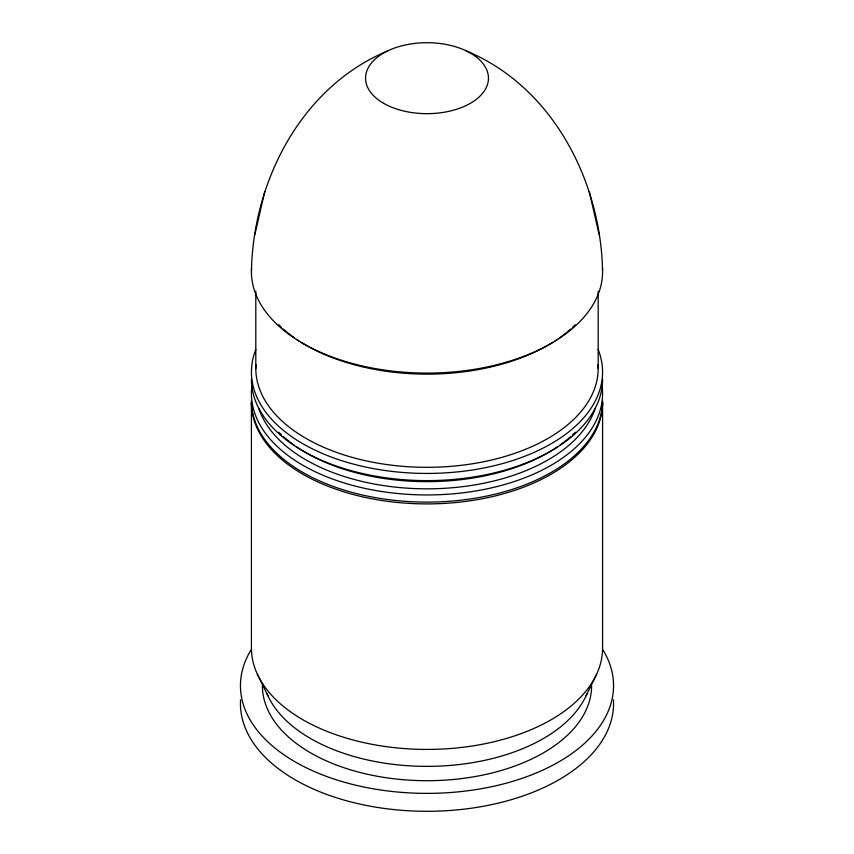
<?xml version="1.0" encoding="UTF-8"?>
<svg xmlns="http://www.w3.org/2000/svg" width="854" height="854" viewBox="0 0 854 854"><rect width="100%" height="100%" fill="white"/><g stroke="black" fill="none" stroke-linecap="round" stroke-linejoin="round"><path stroke-width="1.28" d="M387.684 50.941C301.281 86.788 252.965 181.197 251.418 271.721A175.582 101.37 0 0 0 427 373.091A175.582 101.37 0 0 0 602.582 271.721C601.035 181.197 552.719 86.788 466.316 50.941M264.74 191.531L254.802 234.829M585.993 695.935L596.594 674.276M257.406 674.276L268.007 695.935M599.198 234.829L589.26 191.531M598.195 291.278L598.195 368.49M255.805 291.278L255.805 368.49M251.428 270.462A175.582 101.37 0 0 1 251.546 267.953M602.454 267.953A175.582 101.37 0 0 1 602.572 270.462M575.254 324.723A171.195 98.84 0 0 1 572.628 327.263M570.782 328.939A171.195 98.84 0 0 1 559.583 337.821M557.374 339.358A171.195 98.84 0 0 1 555.111 340.863M552.794 342.337A171.195 98.84 0 0 1 301.206 342.337M298.889 340.863A171.195 98.84 0 0 1 296.626 339.358M294.416 337.821A171.195 98.84 0 0 1 283.218 328.939M281.372 327.263A171.195 98.84 0 0 1 278.746 324.723M602.091 386.029A175.582 101.37 0 0 1 427 494.946A175.582 101.37 0 0 1 251.909 386.029M602.582 400.739A175.582 101.37 0 0 1 427 502.109A175.582 101.37 0 0 1 251.418 400.739M598.163 349.489A175.582 101.37 0 0 1 427 473.436A175.582 101.37 0 0 1 255.837 349.489M602.582 379.24A175.582 101.37 0 0 1 427 480.61A175.582 101.37 0 0 1 251.418 379.24M598.056 364.637A171.195 98.84 0 0 1 427 467.319A171.195 98.84 0 0 1 255.944 364.637M595.313 408.031A171.195 98.84 0 0 1 427 488.83A171.195 98.84 0 0 1 258.687 408.031M575.254 432.241A171.195 98.84 0 0 1 572.628 434.782M570.782 436.458A171.195 98.84 0 0 1 559.583 445.34M557.374 446.877A171.195 98.84 0 0 1 296.626 446.877M294.416 445.34A171.195 98.84 0 0 1 283.218 436.458M281.372 434.782A171.195 98.84 0 0 1 278.746 432.241M603.009 649.969A186.556 107.711 0 0 1 427 793.377A186.556 107.711 0 0 1 250.991 649.969M613.439 699.778A186.556 107.711 0 0 1 427 811.3A186.556 107.711 0 0 1 240.561 699.778M591.608 685.677A164.608 95.04 0 0 1 427 780.705A164.608 95.04 0 0 1 262.392 685.677M587.104 693.416A164.608 95.04 0 0 1 427 766.369A164.608 95.04 0 0 1 266.896 693.416M602.582 648.037L602.582 402.533A175.582 101.37 0 0 1 427 503.903A175.582 101.37 0 0 1 251.418 402.533L251.418 648.037A175.582 101.37 0 0 0 427 749.417A175.582 101.37 0 0 0 602.582 648.037M383.542 103.27A61.456 35.484 0 0 0 486.364 87.364A61.456 35.484 0 0 0 411.094 43.906A61.456 35.484 0 0 0 383.542 103.27"/></g></svg>
